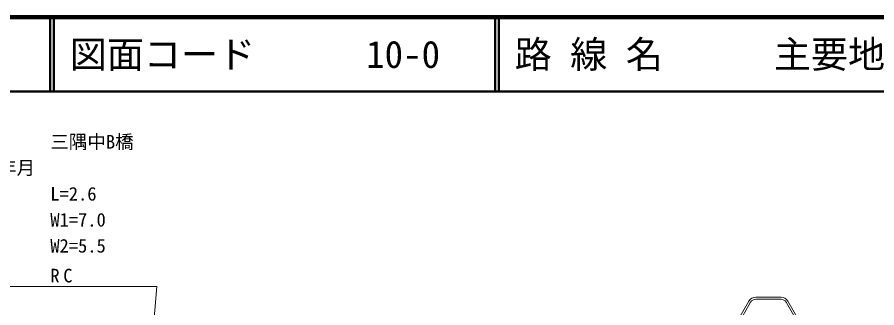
# Model space of a CAD drawing. Units: millimetres, scale not verified. Extents: x 40000 to 680000, y 20000 to 380000.
# Drawn here: x 113289 to 229220, y 340858 to 380000 of the extents above; entities that cross this region are included whole.
import ezdxf
from ezdxf.enums import TextEntityAlignment as Align

# ---------------------------------------------------------------- set-up
doc = ezdxf.new("R2010")
doc.units = ezdxf.units.MM
doc.header["$LTSCALE"] = 1000
for name, color, linetype, lineweight in [('M-STR-HTXT', 7, 'Continuous', 13), ('M-STR-STRC', 7, 'Continuous', 13), ('M-TTL', 2, 'Continuous', 140), ('M-TTL-LINE', 7, 'Continuous', 50), ('M-TTL-TXT', 7, 'Continuous', 13)]:
    doc.layers.add(name, color=color, linetype=linetype, lineweight=lineweight)
doc.styles.add('ＭＳ ゴシック', font='')
doc.styles.get('ＭＳ ゴシック').set_extended_font_data('MS Gothic')

msp = doc.modelspace()

# ---------------------------------------------------------------- linework, layer by layer
at = {"layer": 'M-STR-STRC'}
for p, q in [((216302, 342278), (212900, 342278)), ((212900, 342010), (216302, 342010)), ((211972, 341743), (210271, 338796)), ((210503, 338663), (212204, 341609)), ((216998, 341609), (218698, 338663)), ((218930, 338796), (217229, 341743))]:
    msp.add_line(p, q, dxfattribs=at)
for centre, radius, start, end in [((212900, 341207), 1071, 90, 150), ((212900, 341207), 804, 90, 149.99999), ((216302, 341207), 1071, 30, 90), ((216302, 341207), 804, 30, 90)]:
    msp.add_arc(centre, radius, start, end, dxfattribs=at)
at = {"layer": 'M-TTL'}
msp.add_line((680000, 380000), (40000, 380000), dxfattribs=at)
at = {"layer": 'M-TTL', "lineweight": 13}
msp.add_lwpolyline([(129000, 307048), (132138, 343717), (104524, 343717)], dxfattribs=at)
at = {"layer": 'M-TTL-LINE'}
for p, q in [((117750, 380000), (117750, 370000)), ((118250, 380000), (118250, 370000)), ((177750, 380000), (177750, 370000)), ((178250, 380000), (178250, 370000)), ((40000, 370000), (680000, 370000))]:
    msp.add_line(p, q, dxfattribs=at)

# ---------------------------------------------------------------- texts
at = {"layer": 'M-STR-HTXT', "style": 'ＭＳ ゴシック'}
for s, p in [('三隅中B橋', (117755, 361748)), ('架設年月', (105710, 358248)), ('L=2.6', (117755, 354748)), ('W1=7.0', (117755, 351248)), ('W2=5.5', (117755, 347748))]:
    msp.add_text(s, height=1833, dxfattribs=at).set_placement(p, align=Align.BOTTOM_LEFT)
at = {"layer": 'M-STR-HTXT', "insert": (117755, 344248), "char_height": 1833, "attachment_point": 7, "style": 'ＭＳ ゴシック'}
msp.add_mtext('\\T1.4;RC', dxfattribs=at)
at = {"layer": 'M-TTL-TXT', "style": 'ＭＳ ゴシック'}
for s, p in [('図面コード      10-0', (120380, 375000)), ('路 線 名      主要地方道萩三隅線', (180380, 375000))]:
    msp.add_text(s, height=3666, dxfattribs=at).set_placement(p, align=Align.MIDDLE_LEFT)

doc.saveas('drawing.dxf')
